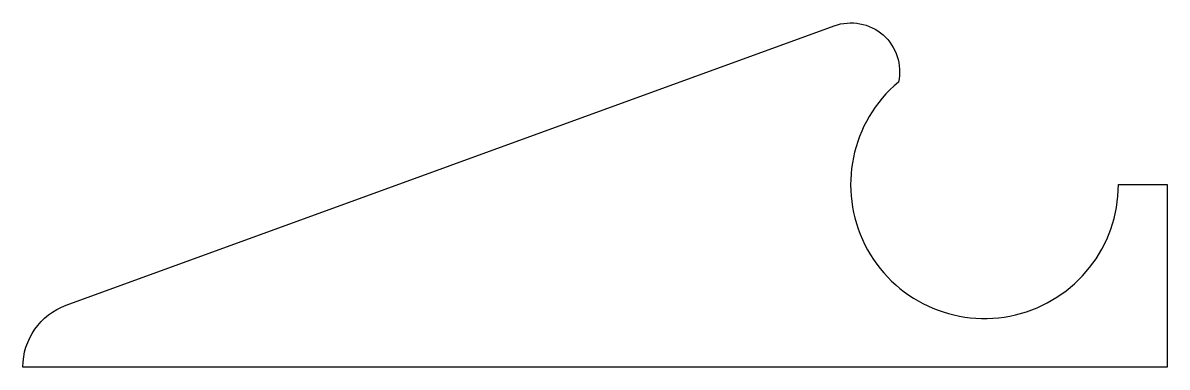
# Model space of a CAD drawing. Header units: inches. Extents: x -4.94 to 0.94, y -0.94 to 0.83.
import ezdxf

# ---------------------------------------------------------------- set-up
doc = ezdxf.new("R2010")
doc.units = ezdxf.units.IN
doc.layers.get('0').update_dxf_attribs({"linetype": 'CONTINUOUS'})

msp = doc.modelspace()

# ---------------------------------------------------------------- linework, layer by layer
msp.add_lwpolyline([(0.6875, 0), (0.9375, 0), (0.9375, -0.9375), (-4.9375, -0.9375, -0.315299), (-4.7148, -0.6194), (-0.7715, 0.8158, -0.592166), (-0.4419, 0.5267, 1.569686)], format="xyb", close=True)

doc.saveas('drawing.dxf')
